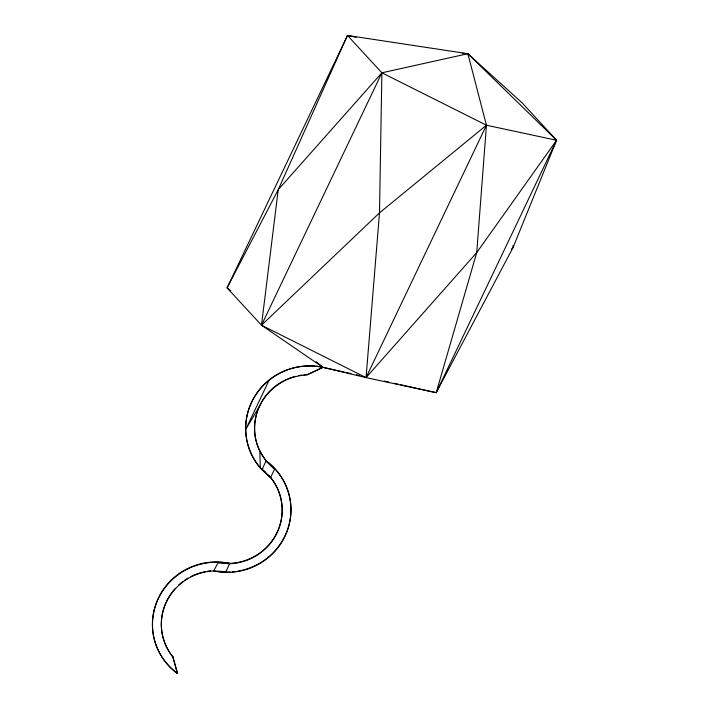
<?xml version="1.0" encoding="UTF-8"?>
<svg xmlns="http://www.w3.org/2000/svg" width="709" height="709" viewBox="0 0 709 709"><rect width="100%" height="100%" fill="white"/><g stroke="black" fill="none" stroke-linecap="round" stroke-linejoin="round"><path stroke-width="1.06" d="M513.13 245.438L512.988 247.645L436.195 392.68L366.048 377.622L322.923 367.324L261.497 325.218L227.093 287.863L347.481 35.45L467.851 53.716L522.178 102.911L556.583 140.267L512.988 247.645L511.402 249.187M400.594 384.712L436.195 392.68L476.732 252.59L486.436 125.218L467.851 53.716L462.392 53.361M356.113 37.302L347.481 35.45L278.238 189.64L227.093 287.863L230.478 290.672M269.119 380.175L245.704 429.477L259.733 405.938M283.21 381.087A54.327 52.989 -12.5 0 0 266.07 460.753L262.224 469.305L270.581 477.565A54.256 52.918 -12.5 0 1 277.175 532.61A54.256 52.918 -12.5 0 1 229.849 563.735L217.947 562.928L213.923 570.585M222.147 562.875L229.681 563.318A63.278 61.718 -12.5 0 0 158.382 598.068A63.278 61.718 -12.5 0 0 177.268 673.213L177.268 673.213M316.134 361.705L322.923 367.324A63.278 61.86 -14.6 0 0 255.036 396.047A63.278 61.86 -14.6 0 0 260.283 467.993L270.581 477.565L274.498 469.34L266.141 461.089L259.866 451.225A54.327 52.989 -12.5 0 1 307.236 374.937L322.923 367.324L344.494 372.154M229.681 563.318L225.905 571.738L214.003 570.922A54.327 52.989 -12.5 0 0 166.5 601.932A54.327 52.989 -12.5 0 0 172.907 657.075L172.836 656.738A54.327 52.989 -12.5 0 1 165.968 602.553M436.195 392.68L556.583 140.267L467.851 53.716L381.885 72.805L278.238 189.64L261.497 325.218L366.048 377.622L476.732 252.59L556.583 140.267L486.436 125.218L381.885 72.805L347.481 35.45M307.165 374.6L322.923 367.324A63.278 61.718 -12.5 0 0 252.838 399.663A63.278 61.718 -12.5 0 0 266.292 473.825M229.645 563.389L229.769 563.398A54.256 52.918 -12.5 0 0 277.104 532.273A54.256 52.918 -12.5 0 0 270.501 477.219L268.986 475.721M346.657 372.642L350.964 373.608M356.361 374.813L359.596 375.54M384.411 381.087L388.727 382.054M394.115 383.268L398.431 384.234M271.387 466.008L266.07 460.753A63.278 61.718 -12.5 0 1 289.733 521.576M265.193 471.964L260.283 467.993L259.866 451.225M177.587 673.275L172.836 656.738L177.339 673.55A63.278 61.718 -12.5 0 1 158.453 598.405A63.278 61.718 -12.5 0 1 229.76 563.655M270.581 477.565L270.501 477.219A63.278 61.718 -12.5 0 1 267.94 475.234M284.167 380.591A54.327 52.989 -12.5 0 1 295.343 376.355M298.516 375.619A54.327 52.989 -12.5 0 1 301.742 375.079M303.913 374.822A54.327 52.989 -12.5 0 1 306.084 374.653M289.511 522.63A63.278 61.718 -12.5 0 1 241.999 570.302M240.936 570.55A63.278 61.718 -12.5 0 1 237.692 571.17M235.512 571.498A63.278 61.718 -12.5 0 1 232.215 571.844M230.017 571.986A63.278 61.718 -12.5 0 1 225.639 572.039M222.342 571.879A63.278 61.718 -12.5 0 1 217.964 571.41M266.141 461.089A63.278 61.718 -12.5 0 1 285.027 536.226A63.278 61.718 -12.5 0 1 213.728 570.984M166.42 601.587A54.327 52.989 -12.5 0 1 175.442 588.284M178.508 585.217A54.327 52.989 -12.5 0 1 182.647 581.752M184.402 580.476A54.327 52.989 -12.5 0 1 188.08 578.136M190.934 576.577A54.327 52.989 -12.5 0 1 202.1 572.34M203.155 572.074A54.327 52.989 -12.5 0 1 205.273 571.614M207.427 571.232A54.327 52.989 -12.5 0 1 210.679 570.807M381.885 72.805L379.501 212.868L366.048 377.622L486.436 125.218L379.501 212.868L261.497 325.218L381.885 72.805"/></g></svg>
